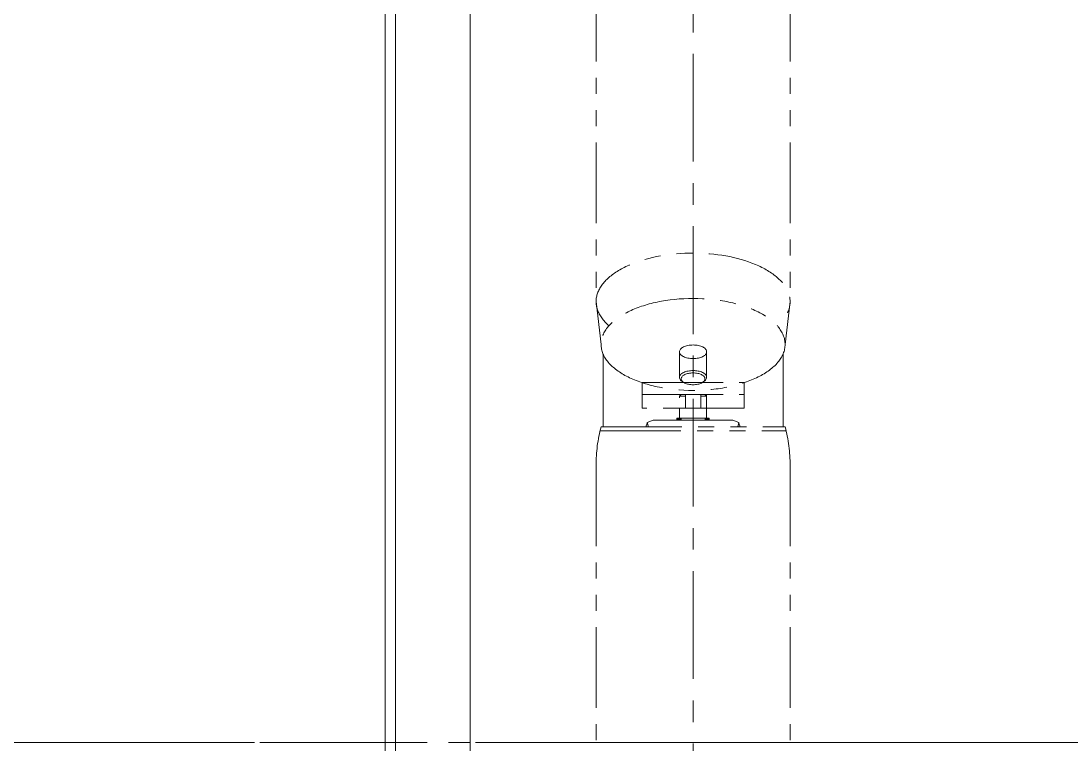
# Model space of a CAD drawing. Header units: millimetres. Extents: x -243837 to -5443, y 40 to 285140.
# Drawn here: x -166536 to -165917, y 78766 to 79192 of the extents above; entities that cross this region are included whole.
import ezdxf

# ---------------------------------------------------------------- set-up
doc = ezdxf.new("R2010")
doc.units = ezdxf.units.MM
for name, pattern in [('CENTER', [50.8, 31.75, -6.35, 6.35, -6.35]), ('CENTER2', [1.125, 0.75, -0.125, 0.125, -0.125]), ('HIDDEN', [0.375, 0.25, -0.125]), ('PHANTOM', [63.5, 31.75, -6.35, 6.35, -6.35, 6.35, -6.35])]:
    doc.linetypes.add(name, pattern=pattern)
for name, color, linetype, lineweight in [('2', 3, 'Continuous', 20), ('phantom', 4, 'PHANTOM', 5), ('R- PHANTOM', 3, 'PHANTOM', 9), ('R-CENTER', 1, 'CENTER2', 5), ('R-OBJECT', 2, 'Continuous', 20)]:
    doc.layers.add(name, color=color, linetype=linetype, lineweight=lineweight)
doc.layers.add('3', color=3, linetype='Continuous')

# ---------------------------------------------------------------- blocks, each defined once
blk = doc.blocks.new('A$Cc1e59ba2')
at = {"layer": 'phantom', "ltscale": 1.5}
h = blk.add_hatch(dxfattribs=at)
h.set_pattern_fill('ANSI31', color=256, scale=4, angle=90, style=0)
h.set_pattern_definition([(225, (-355.42745, -107.5471), (-0.3535534, 0.3535534), [])])
h.paths.add_polyline_path([(-655.79, -172.27), (-655.79, -173.37), (-658.24, -173.37), (-658.24, -172.27)])
h.paths.add_polyline_path([(-672.44, -172.27), (-672.44, -173.37), (-674.89, -173.37), (-674.89, -172.27)])
at = {"layer": 'phantom', "color": 1, "linetype": 'CENTER', "ltscale": 2}
blk.add_line((-665.34, -1037.12, 7.55), (-665.34, 309.58, 7.55), dxfattribs=at)
at = {"layer": 'phantom', "ltscale": 1.5}
for p, q in [((-722.49, 180.75), (-722.49, -103.56)), ((-608.19, 180.75), (-608.19, -103.56)), ((-722.49, -103.56), (-719.54, -128.81)), ((-608.19, -103.56), (-611.14, -128.81)), ((-718.37, -177.27), (-718.37, -134.41)), ((-673.34, -133.14), (-673.34, -148.21)), ((-657.34, -133.14), (-657.34, -148.21)), ((-612.3, -177.27), (-612.3, -134.41)), ((-695.34, -151.34), (-635.34, -151.34)), ((-695.34, -158.27), (-695.34, -151.38)), ((-635.34, -158.27), (-635.34, -151.38)), ((-672.34, -158.27), (-673.34, -159.27)), ((-673.34, -159.27), (-672.34, -158.27)), ((-673.34, -159.27), (-673.34, -160.27)), ((-673.34, -160.27), (-673.34, -159.27)), ((-673.34, -159.27), (-669.84, -159.27)), ((-669.84, -159.27), (-673.34, -159.27)), ((-658.34, -158.27), (-672.34, -158.27)), ((-658.34, -158.27), (-672.34, -158.27)), ((-669.84, -158.27), (-669.84, -166.27)), ((-660.84, -158.27), (-660.84, -166.27)), ((-657.34, -159.27), (-660.84, -159.27)), ((-657.34, -159.27), (-660.84, -159.27)), ((-658.34, -158.27), (-657.34, -159.27)), ((-658.34, -158.27), (-657.34, -159.27)), ((-657.34, -159.27), (-658.34, -158.27)), ((-657.34, -166.27), (-657.34, -158.27)), ((-657.34, -159.27), (-657.34, -160.27)), ((-657.34, -160.27), (-657.34, -159.27)), ((-673.34, -166.27), (-673.34, -172.27)), ((-660.84, -166.27), (-669.84, -166.27)), ((-665.34, -177.27), (-665.34, -166.27)), ((-657.34, -166.27), (-657.34, -172.27)), ((-674.89, -172.27), (-674.89, -173.37)), ((-655.79, -172.27), (-674.89, -172.27)), ((-657.34, -172.27), (-673.34, -172.27)), ((-672.44, -172.27), (-672.44, -173.37)), ((-658.24, -172.27), (-658.24, -173.37)), ((-655.79, -172.27), (-655.79, -173.37)), ((-719.54, -177.27), (-611.14, -177.27)), ((-693.11, -177.27), (-692.34, -175.12)), ((-688.84, -173.37), (-692.34, -174.87)), ((-691.62, -177.27), (-692.34, -174.87)), ((-691.69, -177.27), (-692.34, -175.12)), ((-673.34, -173.37), (-688.84, -173.37)), ((-655.79, -173.37), (-674.89, -173.37)), ((-657.34, -173.37), (-673.34, -173.37)), ((-641.84, -173.37), (-657.34, -173.37)), ((-641.84, -173.37), (-638.34, -174.87)), ((-639.06, -177.27), (-638.34, -174.87)), ((-638.98, -177.27), (-638.34, -175.12)), ((-637.56, -177.27), (-638.34, -175.12)), ((-720.14, -179.69), (-610.54, -179.69)), ((-722.49, -200.12), (-722.49, -497.17)), ((-608.19, -200.12, 7.55), (-608.19, -497.17, 7.55))]:
    blk.add_line(p, q, dxfattribs=at)
blk.add_lwpolyline([(-695.34, -166.27), (-695.34, -158.27), (-635.34, -158.27), (-635.34, -166.27)], close=True, dxfattribs=at)
for centre, start, end in [((-632.49, -200.12), 165.29224, 180), ((-698.19, -200.12), 0, 14.70776)]:
    blk.add_arc(centre, 90, start, end, dxfattribs=at)
at = {"layer": 'phantom', "ltscale": 1.5, "extrusion": (0, 0, -1)}
for centre, major_axis, start_param, end_param in [((-665.34, -103.56), (-57.15, 0), 5.761132, 9.946831), ((-665.34, -148.21), (-8, 0), 5.576234, 10.13173)]:
    blk.add_ellipse(centre, major_axis=major_axis, ratio=0.5, start_param=start_param, end_param=end_param, dxfattribs=at)
for centre, major_axis in [((-665.34, -128.81), (-54.2, 0)), ((-665.34, -133.14), (-8, 0)), ((-665.34, -149.08), (-7, 0))]:
    blk.add_ellipse(centre, major_axis=major_axis, ratio=0.5, dxfattribs=at)
blk = doc.blocks.new('A$C6AB57934')
at = {"color": 1, "linetype": 'CENTER', "lineweight": 9, "ltscale": 2}
blk.add_line((17566.88, 0), (-140, 0, 0), dxfattribs=at)
at = {"layer": '2', "color": 6, "lineweight": 9}
blk.add_line((2911.83, 1420, 0), (2911.83, -1805, 0), dxfattribs=at)
at = {"layer": '2', "color": 6, "lineweight": 9, "elevation": 0}
blk.add_lwpolyline([(2911.83, -1805), (2961.83, -1805), (2961.83, 1420), (2911.83, 1420)], dxfattribs=at)
at = {"layer": '3', "color": 6, "linetype": 'HIDDEN', "lineweight": 9}
blk.add_line((2917.83, 1420, 0), (2917.83, -1805, 0), dxfattribs=at)

msp = doc.modelspace()

# ---------------------------------------------------------------- linework, layer by layer
at = {"layer": 'R-CENTER', "color": 1, "linetype": 'CENTER', "ltscale": 10}
msp.add_line((-193192.22, 78767.18, -169.38), (-107113.76, 78766.01, -305.48), dxfattribs=at)

# ---------------------------------------------------------------- block references
at = {"layer": 'R- PHANTOM', "linetype": 'Continuous'}
msp.add_blockref('A$Cc1e59ba2', (-165474.68, 79130.26, -7.55), dxfattribs=at)
at = {"layer": 'R-OBJECT', "ltscale": 10}
msp.add_blockref('A$C6AB57934', (-169233.23, 78766.86, -207.26), dxfattribs=at)

doc.saveas('drawing.dxf')
